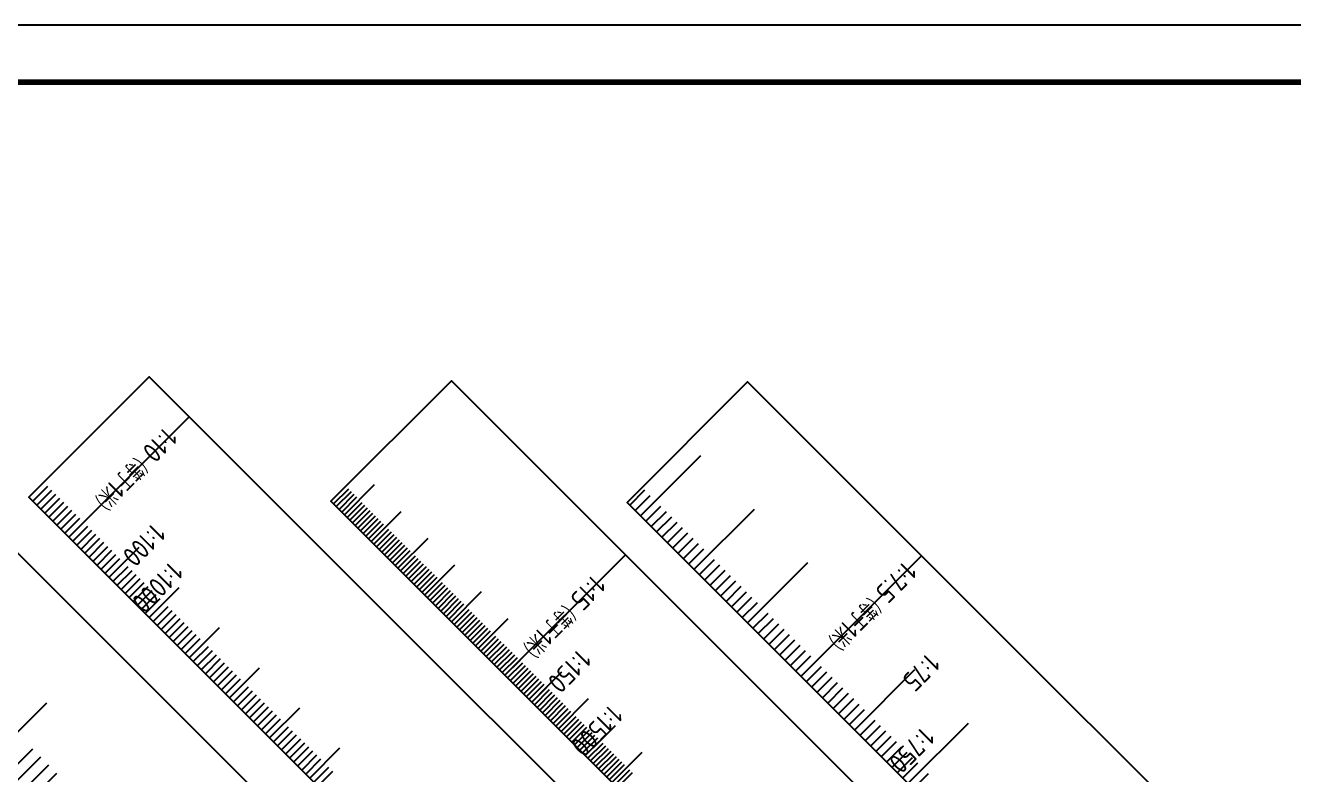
# Model space of a CAD drawing. Header units: millimetres. Extents: x 38046 to 69892, y 8139 to 15731.
# Drawn here: x 43972.3 to 44195.7, y 15349.5 to 15481.6 of the extents above; entities that cross this region are included whole.
import ezdxf

# ---------------------------------------------------------------- set-up
doc = ezdxf.new("R2010")
doc.units = ezdxf.units.MM
doc.header["$LTSCALE"] = 1000
doc.header["$MEASUREMENT"] = 0
doc.layers.get('0').update_dxf_attribs({"color": 3})
for name, color, linetype in [('PUB_TEXT', 3, 'Continuous'), ('PUB_TITLE', 4, 'Continuous'), ('图层1', 1, 'Continuous'), ('图层3', 253, 'Continuous')]:
    doc.layers.add(name, color=color, linetype=linetype)
doc.styles.get("Standard").update_dxf_attribs({"font": 'gbenor.shx', "bigfont": 'gbcbig.shx'})

msp = doc.modelspace()

# ---------------------------------------------------------------- linework, layer by layer
for p, q in [((43979.99, 15391.36), (44001.2, 15412.57)), ((43987.06, 15384.28), (43992.36, 15389.59)), ((44056.8, 15367.05), (44078.02, 15388.26)), ((44108.97, 15366.86), (44130.18, 15388.08)), ((43994.13, 15377.21), (43999.43, 15382.52)), ((44001.2, 15370.14), (44006.5, 15375.45)), ((44008.27, 15363.07), (44013.57, 15368.37)), ((44015.34, 15356), (44020.65, 15361.3)), ((44022.41, 15348.93), (44027.72, 15354.23))]:
    msp.add_line(p, q)
for points in [[(44080.68, 15395.15), (44091.29, 15405.76)], [(44028.52, 15395.33), (44033.82, 15400.64)], [(44033.23, 15390.62), (44038.54, 15395.92)], [(44090.11, 15385.72), (44100.72, 15396.33)], [(44037.95, 15385.9), (44043.25, 15391.21)], [(44108.97, 15366.86), (44130.18, 15388.08)], [(44042.66, 15381.19), (44047.96, 15386.49)], [(44099.54, 15376.29), (44110.15, 15386.9)], [(44047.38, 15376.48), (44052.68, 15381.78)], [(44052.09, 15371.76), (44057.39, 15377.07)], [(44061.52, 15362.33), (44066.82, 15367.64)], [(44118.4, 15357.44), (44129, 15368.04)], [(43965.49, 15351.59), (43976.1, 15362.2)], [(44066.23, 15357.62), (44071.53, 15362.92)], [(44127.82, 15348.01), (44138.43, 15358.62)], [(44070.95, 15352.91), (44076.25, 15358.21)], [(44075.66, 15348.19), (44080.96, 15353.49)]]:
    msp.add_lwpolyline(points)
at = {"layer": 'PUB_TITLE'}
msp.add_lwpolyline([(43576.51, 14887.56), (44417.51, 14887.56), (44417.51, 15481.56), (43576.51, 15481.56)], close=True, dxfattribs=at)
at = {"layer": 'PUB_TITLE', "const_width": 1}
msp.add_lwpolyline([(43601.51, 14897.56), (44407.51, 14897.56), (44407.51, 15471.56), (43601.51, 15471.56)], close=True, dxfattribs=at)
at = {"layer": '图层1'}
for points in [[(44135.2, 15181.88), (43915.99, 15401.09), (43937.21, 15422.3), (44177.62, 15181.88), (43937.21, 14941.47), (43915.99, 14962.68), (44135.2, 15181.88)], [(44192.12, 15179.22), (43972.92, 15398.43), (43994.13, 15419.64), (44234.54, 15179.22), (43994.13, 14938.81), (43972.92, 14960.02), (44192.12, 15179.22)], [(44245.36, 15178.49), (44026.16, 15397.69), (44047.38, 15418.9), (44287.79, 15178.49), (44047.38, 14938.07), (44026.16, 14959.28), (44245.36, 15178.49)], [(44297.53, 15178.3), (44078.33, 15397.51), (44099.54, 15418.72), (44339.96, 15178.3), (44099.54, 14937.89), (44078.33, 14959.1), (44297.53, 15178.3)]]:
    msp.add_lwpolyline(points, dxfattribs=at)
at = {"layer": '图层3'}
for p, q in [((43973.62, 15397.72), (43976.27, 15400.37)), ((43974.33, 15397.01), (43976.98, 15399.66)), ((43975.04, 15396.31), (43977.69, 15398.96)), ((43975.74, 15395.6), (43978.4, 15398.25)), ((43976.45, 15394.89), (43979.1, 15397.54)), ((43977.16, 15394.18), (43979.81, 15396.84)), ((43977.87, 15393.48), (43980.52, 15396.13)), ((43977.87, 15393.48), (43980.52, 15396.13)), ((43978.57, 15392.77), (43981.22, 15395.42)), ((43978.57, 15392.77), (43981.22, 15395.42)), ((43979.28, 15392.06), (43981.93, 15394.71)), ((43979.28, 15392.06), (43981.93, 15394.71)), ((43980.69, 15390.65), (43983.35, 15393.3)), ((43981.4, 15389.94), (43984.05, 15392.59)), ((43982.11, 15389.23), (43984.76, 15391.89)), ((43982.81, 15388.53), (43985.47, 15391.18)), ((43983.52, 15387.82), (43986.17, 15390.47)), ((43984.23, 15387.11), (43986.88, 15389.76)), ((43984.94, 15386.41), (43987.59, 15389.06)), ((43985.64, 15385.7), (43988.29, 15388.35)), ((43986.35, 15384.99), (43989, 15387.64)), ((43987.76, 15383.58), (43990.42, 15386.23)), ((43988.47, 15382.87), (43991.12, 15385.52)), ((43989.18, 15382.16), (43991.83, 15384.81)), ((43989.89, 15381.46), (43992.54, 15384.11)), ((43990.59, 15380.75), (43993.24, 15383.4)), ((43991.3, 15380.04), (43993.95, 15382.69)), ((43992.01, 15379.33), (43994.66, 15381.99)), ((43992.71, 15378.63), (43995.37, 15381.28)), ((43993.42, 15377.92), (43996.07, 15380.57)), ((43994.84, 15376.51), (43997.49, 15379.16)), ((43995.54, 15375.8), (43998.19, 15378.45)), ((43996.25, 15375.09), (43998.9, 15377.74)), ((43996.96, 15374.39), (43999.61, 15377.04)), ((43997.66, 15373.68), (44000.32, 15376.33)), ((43998.37, 15372.97), (44001.02, 15375.62)), ((43999.08, 15372.26), (44001.73, 15374.92)), ((43999.79, 15371.56), (44002.44, 15374.21)), ((44000.49, 15370.85), (44003.14, 15373.5)), ((44001.91, 15369.44), (44004.56, 15372.09)), ((44002.61, 15368.73), (44005.27, 15371.38)), ((44003.32, 15368.02), (44005.97, 15370.67)), ((44004.03, 15367.31), (44006.68, 15369.97)), ((44004.74, 15366.61), (44007.39, 15369.26)), ((44005.44, 15365.9), (44008.09, 15368.55)), ((44006.15, 15365.19), (44008.8, 15367.84)), ((44006.86, 15364.49), (44009.51, 15367.14)), ((44007.56, 15363.78), (44010.22, 15366.43)), ((44008.98, 15362.36), (44011.63, 15365.02)), ((44009.68, 15361.66), (44012.34, 15364.31)), ((44010.39, 15360.95), (44013.04, 15363.6)), ((44011.1, 15360.24), (44013.75, 15362.89)), ((44011.81, 15359.54), (44014.46, 15362.19)), ((44012.51, 15358.83), (44015.17, 15361.48)), ((44013.22, 15358.12), (44015.87, 15360.77)), ((44013.93, 15357.41), (44016.58, 15360.07)), ((44014.63, 15356.71), (44017.29, 15359.36)), ((44016.05, 15355.29), (44018.7, 15357.94)), ((44016.76, 15354.59), (44019.41, 15357.24)), ((44017.46, 15353.88), (44020.11, 15356.53)), ((44018.17, 15353.17), (44020.82, 15355.82)), ((44018.88, 15352.46), (44021.53, 15355.12)), ((44019.58, 15351.76), (44022.24, 15354.41)), ((44020.29, 15351.05), (44022.94, 15353.7)), ((44021, 15350.34), (44023.65, 15353)), ((44021.71, 15349.64), (44024.36, 15352.29)), ((44023.12, 15348.22), (44025.77, 15350.87)), ((44023.83, 15347.51), (44026.48, 15350.17))]:
    msp.add_line(p, q, dxfattribs=at)
for points in [[(44026.63, 15397.22), (44029.28, 15399.87)], [(44027.1, 15396.75), (44029.76, 15399.4)], [(44027.58, 15396.27), (44030.23, 15398.93)], [(44078.8, 15397.03), (44081.45, 15399.69)], [(44079.74, 15396.09), (44082.39, 15398.74)], [(44028.05, 15395.8), (44030.7, 15398.46)], [(44028.99, 15394.86), (44031.64, 15397.51)], [(44029.46, 15394.39), (44032.11, 15397.04)], [(44029.93, 15393.92), (44032.58, 15396.57)], [(44081.63, 15394.21), (44084.28, 15396.86)], [(44030.4, 15393.45), (44033.06, 15396.1)], [(44030.88, 15392.97), (44033.53, 15395.63)], [(44031.35, 15392.5), (44034, 15395.16)], [(44031.82, 15392.03), (44034.47, 15394.68)], [(44082.57, 15393.26), (44085.22, 15395.92)], [(44083.51, 15392.32), (44086.16, 15394.97)], [(44032.29, 15391.56), (44034.94, 15394.21)], [(44032.76, 15391.09), (44035.41, 15393.74)], [(44033.7, 15390.15), (44036.36, 15392.8)], [(44034.18, 15389.68), (44036.83, 15392.33)], [(44084.45, 15391.38), (44087.11, 15394.03)], [(44085.4, 15390.44), (44088.05, 15393.09)], [(44086.34, 15389.49), (44088.99, 15392.14)], [(44034.65, 15389.2), (44037.3, 15391.86)], [(44035.12, 15388.73), (44037.77, 15391.38)], [(44035.59, 15388.26), (44038.24, 15390.91)], [(44036.06, 15387.79), (44038.71, 15390.44)], [(44036.53, 15387.32), (44039.18, 15389.97)], [(44087.28, 15388.55), (44089.93, 15391.2)], [(44088.23, 15387.61), (44090.88, 15390.26)], [(44037, 15386.85), (44039.66, 15389.5)], [(44037.48, 15386.38), (44040.13, 15389.03)], [(44038.42, 15385.43), (44041.07, 15388.08)], [(44038.89, 15384.96), (44041.54, 15387.61)], [(44089.17, 15386.66), (44091.82, 15389.32)], [(44039.36, 15384.49), (44042.01, 15387.14)], [(44039.83, 15384.02), (44042.48, 15386.67)], [(44040.3, 15383.55), (44042.96, 15386.2)], [(44040.78, 15383.08), (44043.43, 15385.73)], [(44091.05, 15384.78), (44093.71, 15387.43)], [(44092, 15383.84), (44094.65, 15386.49)], [(44092.94, 15382.89), (44095.59, 15385.54)], [(44041.25, 15382.6), (44043.9, 15385.26)], [(44041.72, 15382.13), (44044.37, 15384.78)], [(44042.19, 15381.66), (44044.84, 15384.31)], [(44043.13, 15380.72), (44045.78, 15383.37)], [(44093.88, 15381.95), (44096.53, 15384.6)], [(44094.82, 15381.01), (44097.48, 15383.66)], [(44043.6, 15380.25), (44046.26, 15382.9)], [(44044.08, 15379.78), (44046.73, 15382.43)], [(44044.55, 15379.3), (44047.2, 15381.96)], [(44045.02, 15378.83), (44047.67, 15381.48)], [(44045.49, 15378.36), (44048.14, 15381.01)], [(44095.77, 15380.06), (44098.42, 15382.72)], [(44096.71, 15379.12), (44099.36, 15381.77)], [(44045.96, 15377.89), (44048.61, 15380.54)], [(44046.43, 15377.42), (44049.08, 15380.07)], [(44046.9, 15376.95), (44049.56, 15379.6)], [(44047.85, 15376), (44050.5, 15378.66)], [(44097.65, 15378.18), (44100.3, 15380.83)], [(44098.6, 15377.24), (44101.25, 15379.89)], [(44048.32, 15375.53), (44050.97, 15378.18)], [(44048.79, 15375.06), (44051.44, 15377.71)], [(44049.26, 15374.59), (44051.91, 15377.24)], [(44049.73, 15374.12), (44052.38, 15376.77)], [(44100.48, 15375.35), (44103.13, 15378)], [(44101.42, 15374.41), (44104.08, 15377.06)], [(44050.2, 15373.65), (44052.86, 15376.3)], [(44050.67, 15373.18), (44053.33, 15375.83)], [(44051.15, 15372.7), (44053.8, 15375.36)], [(44051.62, 15372.23), (44054.27, 15374.88)], [(44102.37, 15373.46), (44105.02, 15376.12)], [(44103.31, 15372.52), (44105.96, 15375.17)], [(44104.25, 15371.58), (44106.9, 15374.23)], [(44052.56, 15371.29), (44055.21, 15373.94)], [(44053.03, 15370.82), (44055.68, 15373.47)], [(44053.5, 15370.35), (44056.15, 15373)], [(44053.97, 15369.88), (44056.63, 15372.53)], [(44054.45, 15369.4), (44057.1, 15372.06)], [(44105.2, 15370.64), (44107.85, 15373.29)], [(44106.14, 15369.69), (44108.79, 15372.34)], [(44054.92, 15368.93), (44057.57, 15371.58)], [(44055.39, 15368.46), (44058.04, 15371.11)], [(44055.86, 15367.99), (44058.51, 15370.64)], [(44056.33, 15367.52), (44058.98, 15370.17)], [(44107.08, 15368.75), (44109.73, 15371.4)], [(44108.02, 15367.81), (44110.68, 15370.46)], [(44056.8, 15367.05), (44059.45, 15369.7)], [(44057.27, 15366.58), (44059.93, 15369.23)], [(44057.27, 15366.58), (44059.93, 15369.23)], [(44057.75, 15366.1), (44060.4, 15368.76)], [(44057.75, 15366.1), (44060.4, 15368.76)], [(44058.22, 15365.63), (44060.87, 15368.29)], [(44058.22, 15365.63), (44060.87, 15368.29)], [(44058.69, 15365.16), (44061.34, 15367.81)], [(44058.69, 15365.16), (44061.34, 15367.81)], [(44109.91, 15365.92), (44112.56, 15368.57)], [(44110.85, 15364.98), (44113.5, 15367.63)], [(44059.16, 15364.69), (44061.81, 15367.34)], [(44059.63, 15364.22), (44062.28, 15366.87)], [(44059.63, 15364.22), (44062.28, 15366.87)], [(44060.1, 15363.75), (44062.75, 15366.4)], [(44060.1, 15363.75), (44062.75, 15366.4)], [(44060.57, 15363.28), (44063.23, 15365.93)], [(44060.57, 15363.28), (44063.23, 15365.93)], [(44061.05, 15362.81), (44063.7, 15365.46)], [(44061.05, 15362.81), (44063.7, 15365.46)], [(44111.8, 15364.04), (44114.45, 15366.69)], [(44112.74, 15363.09), (44115.39, 15365.75)], [(44061.52, 15362.33), (44064.17, 15364.99)], [(44061.99, 15361.86), (44064.64, 15364.51)], [(44061.99, 15361.86), (44064.64, 15364.51)], [(44062.46, 15361.39), (44065.11, 15364.04)], [(44062.46, 15361.39), (44065.11, 15364.04)], [(44062.93, 15360.92), (44065.58, 15363.57)], [(44062.93, 15360.92), (44065.58, 15363.57)], [(44063.4, 15360.45), (44066.05, 15363.1)], [(44063.4, 15360.45), (44066.05, 15363.1)], [(44113.68, 15362.15), (44116.33, 15364.8)], [(44114.62, 15361.21), (44117.28, 15363.86)], [(44063.87, 15359.98), (44066.53, 15362.63)], [(44064.35, 15359.51), (44067, 15362.16)], [(44064.35, 15359.51), (44067, 15362.16)], [(44064.82, 15359.03), (44067.47, 15361.69)], [(44064.82, 15359.03), (44067.47, 15361.69)], [(44065.29, 15358.56), (44067.94, 15361.21)], [(44065.29, 15358.56), (44067.94, 15361.21)], [(44115.57, 15360.27), (44118.22, 15362.92)], [(44116.51, 15359.32), (44119.16, 15361.97)], [(44117.45, 15358.38), (44120.1, 15361.03)], [(44065.76, 15358.09), (44068.41, 15360.74)], [(44065.76, 15358.09), (44068.41, 15360.74)], [(44066.23, 15357.62), (44068.88, 15360.27)], [(44066.7, 15357.15), (44069.35, 15359.8)], [(44066.7, 15357.15), (44069.35, 15359.8)], [(44067.17, 15356.68), (44069.83, 15359.33)], [(44067.17, 15356.68), (44069.83, 15359.33)], [(44067.65, 15356.21), (44070.3, 15358.86)], [(44067.65, 15356.21), (44070.3, 15358.86)], [(44119.34, 15356.49), (44121.99, 15359.15)], [(44068.12, 15355.73), (44070.77, 15358.39)], [(44068.12, 15355.73), (44070.77, 15358.39)], [(44068.59, 15355.26), (44071.24, 15357.91)], [(44069.06, 15354.79), (44071.71, 15357.44)], [(44069.06, 15354.79), (44071.71, 15357.44)], [(44069.53, 15354.32), (44072.18, 15356.97)], [(44069.53, 15354.32), (44072.18, 15356.97)], [(44070, 15353.85), (44072.65, 15356.5)], [(44070, 15353.85), (44072.65, 15356.5)], [(44120.28, 15355.55), (44122.93, 15358.2)], [(44121.22, 15354.61), (44123.88, 15357.26)], [(44122.17, 15353.67), (44124.82, 15356.32)], [(44070.47, 15353.38), (44073.13, 15356.03)], [(44070.47, 15353.38), (44073.13, 15356.03)], [(44070.95, 15352.91), (44073.6, 15355.56)], [(44071.42, 15352.43), (44074.07, 15355.09)], [(44071.42, 15352.43), (44074.07, 15355.09)], [(44071.89, 15351.96), (44074.54, 15354.61)], [(44071.89, 15351.96), (44074.54, 15354.61)], [(44072.36, 15351.49), (44075.01, 15354.14)], [(44072.36, 15351.49), (44075.01, 15354.14)], [(44123.11, 15352.72), (44125.76, 15355.37)], [(44124.05, 15351.78), (44126.7, 15354.43)], [(43968.32, 15348.76), (43973.62, 15354.06)], [(43969.73, 15347.35), (43975.04, 15352.65)], [(44072.83, 15351.02), (44075.48, 15353.67)], [(44072.83, 15351.02), (44075.48, 15353.67)], [(44073.3, 15350.55), (44075.95, 15353.2)], [(44073.77, 15350.08), (44076.43, 15352.73)], [(44074.25, 15349.61), (44076.9, 15352.26)], [(44124.99, 15350.84), (44127.65, 15353.49)], [(44125.94, 15349.89), (44128.59, 15352.55)], [(43971.15, 15345.93), (43976.45, 15351.24)], [(43972.56, 15344.52), (43977.86, 15349.82)], [(44074.72, 15349.13), (44077.37, 15351.79)], [(44075.19, 15348.66), (44077.84, 15351.31)], [(44076.13, 15347.72), (44078.78, 15350.37)], [(44076.6, 15347.25), (44079.25, 15349.9)], [(44126.88, 15348.95), (44129.53, 15351.6)], [(44128.77, 15347.07), (44131.42, 15349.72)]]:
    msp.add_lwpolyline(points, dxfattribs=at)

# ---------------------------------------------------------------- texts
at = {"layer": 'PUB_TEXT'}
for s, height, p in [('1:10', 3.5, (43996.94, 15410.99)), ('（等于', 3.376, (43992.81, 15406.87)), ('1', 3.5, (43987.6, 15401.65)), ('米）', 3.376, (43986.57, 15400.62)), ('1:100', 3.5, (43994.86, 15394.08)), ('1:1000', 3.5, (43997.94, 15387.31)), ('1:7.5', 3.5, (44127.15, 15387.35)), ('1:15', 3.5, (44072.36, 15385.01)), ('（等于', 3.376, (44068.23, 15380.88)), ('（等于', 3.376, (44122, 15382.2)), ('1', 3.5, (44116.78, 15376.98)), ('米）', 3.376, (44061.99, 15374.64)), ('1', 3.5, (44063.02, 15375.67)), ('米）', 3.376, (44115.75, 15375.95)), ('1:150', 3.5, (44069.83, 15371.89)), ('1:75', 3.5, (44131.25, 15371.15)), ('1:1500', 3.5, (44075.39, 15362.11)), ('1:750', 3.5, (44130.32, 15358.17))]:
    msp.add_text(s, height=height, rotation=225, dxfattribs=at).set_placement(p)

doc.saveas('drawing.dxf')
